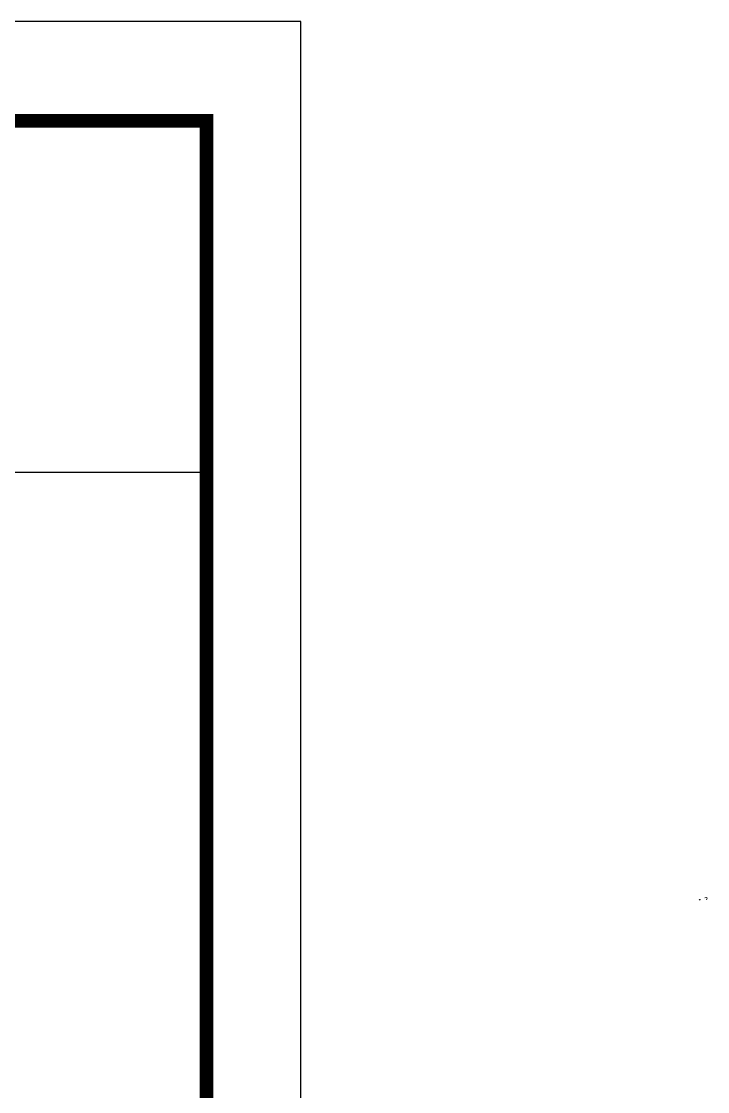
# Model space of a CAD drawing. Extents: x 16296680691 to 16296681387, y -37409617466 to -37409616989.
# Drawn here: x 16296681310.7 to 16296681387.2, y -37409617108.6 to -37409616989.4 of the extents above; entities that cross this region are included whole.
import ezdxf

# ---------------------------------------------------------------- set-up
doc = ezdxf.new("R2010")
doc.units = 0
doc.header["$LTSCALE"] = 10
doc.header["$MEASUREMENT"] = 0
doc.layers.get('0').update_dxf_attribs({"linetype": 'CONTINUOUS'})
doc.layers.add('레이어 1', color=7, linetype='CONTINUOUS', lineweight=0)

msp = doc.modelspace()

# ---------------------------------------------------------------- hatches: boundary and pattern name
at = {"layer": '레이어 1'}
h = msp.add_hatch(color=252, dxfattribs=at)
h.dxf.hatch_style = 2
edge = h.paths.add_edge_path()
edge.add_spline(control_points=[(16296681386.27529, -37409617087.180389), (16296681386.27529, -37409617087.180389), (16296681386.37141, -37409617087.136963), (16296681386.49048, -37409617087.182861), (16296681386.49048, -37409617087.182861), (16296681386.50523, -37409617087.189163), (16296681386.486019, -37409617087.216339), (16296681386.42804, -37409617087.294281), (16296681386.37089, -37409617087.311096), (16296681386.37089, -37409617087.311096), (16296681386.37089, -37409617087.311096), (16296681386.329491, -37409617087.325684), (16296681386.306219, -37409617087.29747), (16296681386.25919, -37409617087.242317), (16296681386.257759, -37409617087.210197), (16296681386.257759, -37409617087.210197), (16296681386.257759, -37409617087.210197), (16296681386.25289, -37409617087.186371), (16296681386.27529, -37409617087.180389)], knot_values=[0, 0, 0, 0, 1, 1, 1, 2, 2, 2, 3, 3, 3, 4, 4, 4, 5, 5, 5, 6, 6, 6, 6], degree=3, periodic=0)
h = msp.add_hatch(color=252, dxfattribs=at)
h.dxf.hatch_style = 2
edge = h.paths.add_edge_path()
edge.add_spline(control_points=[(16296681386.90959, -37409617087.003616), (16296681386.895201, -37409617087.019318), (16296681386.894079, -37409617087.045464), (16296681386.90959, -37409617087.059242), (16296681386.92441, -37409617087.072632), (16296681386.950109, -37409617087.06913), (16296681386.96446, -37409617087.053337), (16296681386.972111, -37409617087.045464), (16296681387.05102, -37409617086.951813), (16296681387.11908, -37409617086.99971), (16296681387.14395, -37409617087.017563), (16296681387.15423, -37409617087.042908), (16296681387.15056, -37409617087.075661), (16296681387.144739, -37409617087.128181), (16296681387.099199, -37409617087.187813), (16296681387.06736, -37409617087.208214), (16296681387.04954, -37409617087.219048), (16296681387.03779, -37409617087.242317), (16296681387.04623, -37409617087.261131), (16296681387.0546, -37409617087.279846), (16296681387.07843, -37409617087.285439), (16296681387.097561, -37409617087.276497), (16296681387.154539, -37409617087.249252), (16296681387.2264, -37409617087.158234), (16296681387.23624, -37409617087.073357), (16296681387.242769, -37409617087.014214), (16296681387.21623, -37409617086.965912), (16296681387.16897, -37409617086.933319), (16296681387.06736, -37409617086.861191), (16296681386.95219, -37409617086.957703), (16296681386.90959, -37409617087.003616)], knot_values=[0, 0, 0, 0, 1, 1, 1, 2, 2, 2, 3, 3, 3, 4, 4, 4, 5, 5, 5, 6, 6, 6, 7, 7, 7, 8, 8, 8, 9, 9, 9, 10, 10, 10, 10], degree=3, periodic=0)

# ---------------------------------------------------------------- linework, layer by layer
at = {"color": 5, "ltscale": 40}
msp.add_line((16296681331.36837, -37409617039.624062), (16296681227.32527, -37409617039.624062), dxfattribs=at)
at = {"ltscale": 0.5}
msp.add_lwpolyline([(16296680690.900061, -37409617466.361633), (16296681341.900061, -37409617466.361633), (16296681341.900061, -37409616989.361633), (16296680690.900061, -37409616989.361633)], close=True, dxfattribs=at)
at = {"color": 5, "linetype": 'ByBlock', "lineweight": 200, "const_width": 1.5}
msp.add_lwpolyline([(16296680701.36825, -37409617445.936913), (16296681331.36825, -37409617445.936913), (16296681331.36825, -37409617000.436913), (16296680701.36825, -37409617000.436913)], close=True, dxfattribs=at)

doc.saveas('drawing.dxf')
